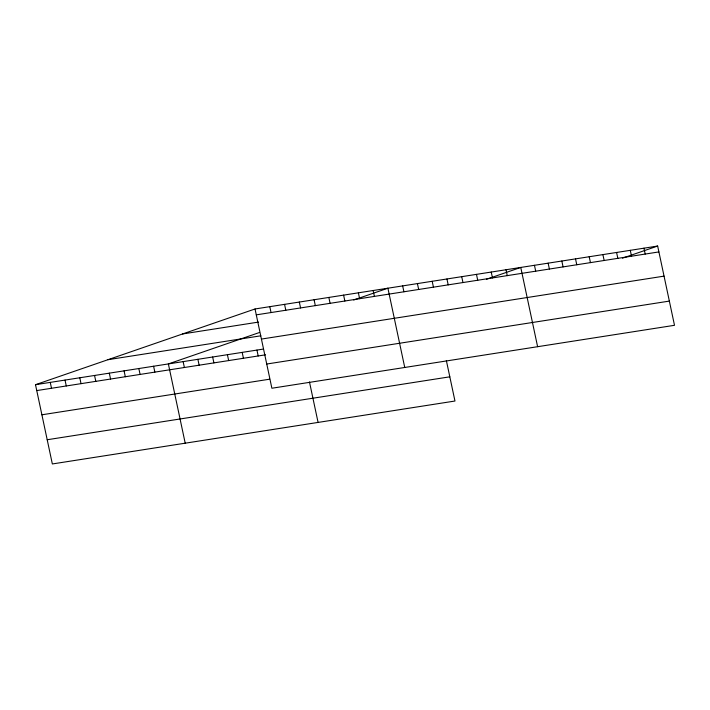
<?xml version="1.0" encoding="UTF-8"?>
<svg xmlns="http://www.w3.org/2000/svg" width="710" height="710" viewBox="0 0 710 710"><rect width="100%" height="100%" fill="white"/><g stroke="black" fill="none" stroke-linecap="round" stroke-linejoin="round"><path stroke-width="1.06" d="M446.359 360.538L454.968 401.026L52.345 463.958L35.5 384.696L255.032 308.974L657.655 246.042L674.5 325.304L271.877 388.237L255.032 308.974M259.469 332.502L168.368 363.928L185.212 443.191M353.686 300.002L387.9 288.207L404.744 367.469M486.554 279.234L520.758 267.439L537.612 346.702M622.439 258.183L657.655 246.042M256.283 314.858L658.898 251.926M182.585 333.957L258.511 322.091M107.947 359.704L260.845 335.803M261.431 339.069L664.045 276.137M35.5 384.696L263.268 349.089M36.751 390.58L265.575 354.814M266.729 364.026L669.352 301.093M41.899 414.791L269.667 379.193M47.197 439.747L449.82 376.815M643.961 248.18L645.212 254.065M630.276 250.319L631.527 256.204M616.582 252.458L617.833 258.342M602.897 254.597L604.148 260.481M589.202 256.736L590.454 262.62M575.517 258.875L576.769 264.759M561.832 261.014L563.074 266.898M548.138 263.161L549.389 269.037M534.452 265.3L535.704 271.176M505.999 269.747L507.251 275.631M491.231 272.054L492.483 277.938M476.472 274.362L477.723 280.246M461.713 276.669L462.964 282.553M446.945 278.977L448.196 284.861M432.186 281.284L433.437 287.168M417.418 283.592L418.669 289.476M402.659 285.899L403.91 291.783M373.132 290.514L374.383 296.398M358.373 292.822L359.624 298.706M343.605 295.129L344.856 301.013M328.845 297.437L330.097 303.321M314.086 299.744L315.329 305.628M299.318 302.052L300.57 307.936M309.471 381.936L318.08 422.423M284.559 304.359L285.81 310.243M269.791 306.667L271.042 312.551M256.94 350.083L258.192 355.967M242.181 352.391L243.432 358.275M227.413 354.698L228.664 360.582M212.654 357.006L213.905 362.89M197.886 359.313L199.137 365.197M183.127 361.621L184.378 367.505M153.6 366.236L154.851 372.12M138.84 368.543L140.092 374.427M124.073 370.851L125.324 376.735M109.313 373.158L110.565 379.042M94.554 375.466L95.806 381.35M79.786 377.773L81.038 383.657M65.027 380.081L66.279 385.965M50.259 382.388L51.51 388.272"/></g></svg>
